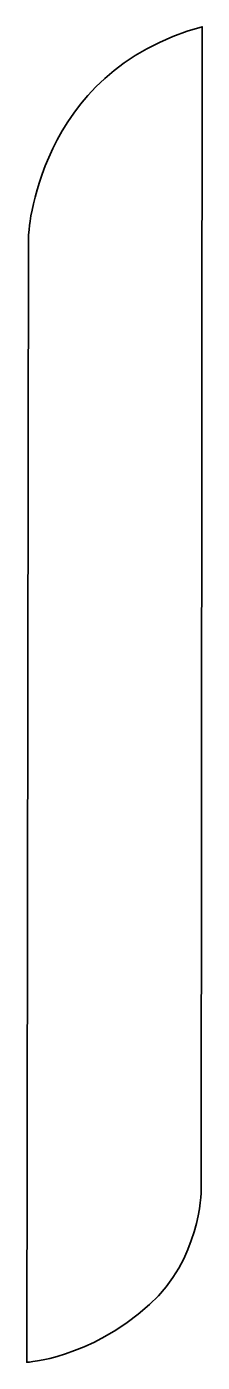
# Model space of a CAD drawing. Extents: x 46 to 659, y 57 to 4724.
import ezdxf

# ---------------------------------------------------------------- set-up
doc = ezdxf.new("R2010")
doc.units = 0
doc.header["$MEASUREMENT"] = 0
doc.layers.add('Thru-cut', color=7, linetype='Continuous', lineweight=0)

msp = doc.modelspace()

# ---------------------------------------------------------------- linework, layer by layer
at = {"layer": 'Thru-cut', "color": 140, "lineweight": 35, "true_color": 0x00aeef}
msp.add_open_spline([(655.4, 665.9), (655.4, 665.9), (655.4, 665.2), (655.4, 665.2), (655.4, 665.2), (655.4, 665.8), (655.4, 665.8), (655.2, 642.8), (649.1, 418), (474.8, 259.6), (264.9, 68.8), (46.2, 57.4), (46.2, 57.4), (46.2, 57.4), (51.9, 3990.5), (51.9, 3990.5), (51.9, 3990.5), (76.3, 4565.9), (658.7, 4724), (658.7, 4724), (655.4, 667.5), (655.4, 667.5), (655.4, 667.2), (655.4, 666.7), (655.4, 665.9)], degree=3, knots=[0, 0, 0, 0, 1, 1, 1, 2, 2, 2, 3, 3, 3, 4, 4, 4, 5, 5, 5, 6, 6, 6, 7, 7, 7, 8, 8, 8, 8], dxfattribs=at)

doc.saveas('drawing.dxf')
